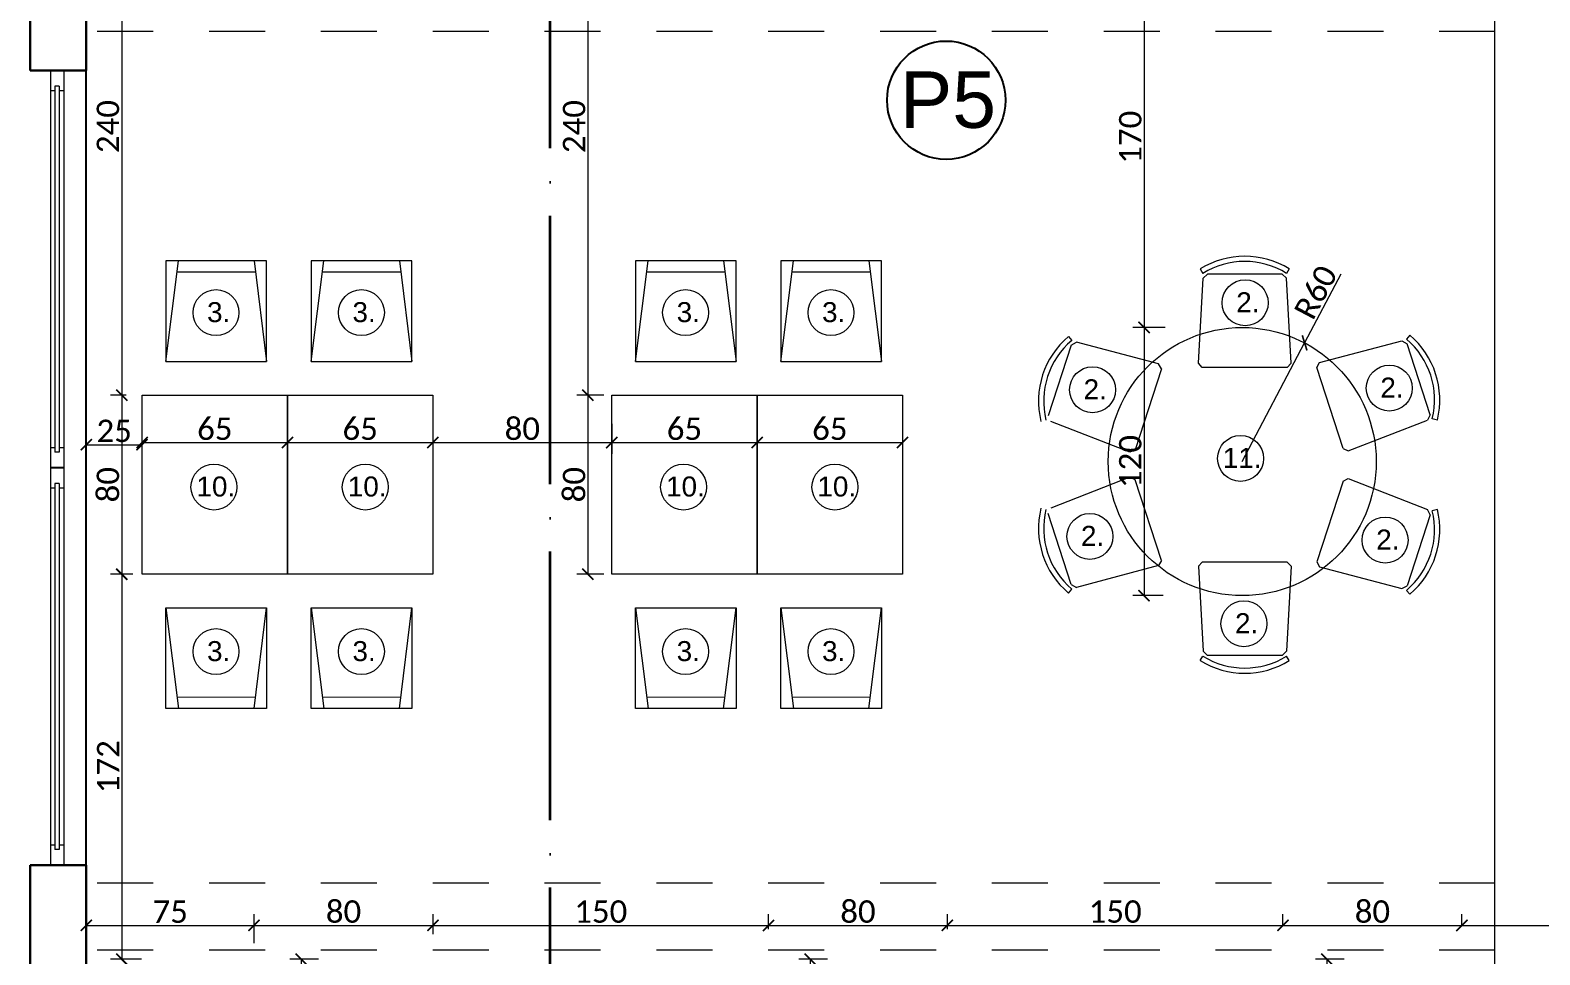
# Model space of a CAD drawing. Header units: centimetres. Extents: x -26724 to 60145, y -23645 to 6771.
# Drawn here: x -20015 to -19340, y 999 to 1412 of the extents above; entities that cross this region are included whole.
import ezdxf

# ---------------------------------------------------------------- set-up
doc = ezdxf.new("R2010")
doc.units = ezdxf.units.CM
for name, pattern in [('ACAD_ISO04W100', [30, 24, -3, 0, -3]), ('AUSGEZOGEN', [0]), ('DALEKOVOD_VN', [5, 2.5, -2.5])]:
    doc.linetypes.add(name, pattern=pattern)
doc.layers.add('3.IZGLED 2', color=7, linetype='Continuous', lineweight=9, true_color=0x4a4a4a)
doc.layers.add('IZGLED 2', color=253, linetype='Continuous', lineweight=9, true_color=0x828282)
for name, color, linetype, lineweight in [('4.KOTE', 88, 'Continuous', 15), ('namestaj', 8, 'Continuous', 9), ('namjestaj', 150, 'Continuous', 5), ('prozori', 140, 'Continuous', 13), ('zid', 7, 'Continuous', 40)]:
    doc.layers.add(name, color=color, linetype=linetype, lineweight=lineweight)
doc.layers.add('pozicije', color=7, linetype='Continuous')
doc.styles.add('0.12', font='arial.ttf', dxfattribs={"height": 0.12})
doc.styles.add('0.15', font='arial.ttf', dxfattribs={"height": 0.15})
doc.styles.get("Standard").update_dxf_attribs({"font": 'calibri.ttf'})
doc.dimstyles.new('ja 1 50', dxfattribs={"dimtxt": 10, "dimasz": 5, "dimexe": 5, "dimexo": 5, "dimgap": 1, "dimtad": 1, "dimdec": 0, "dimtxsty": 'Standard', "dimblk": 'ARCHTICK', "dimcen": 2.5, "dimclrd": 256, "dimclrt": 7, "dimadec": 0, "dimazin": 0, "dimtfac": 1, "dimtdec": 0, "dimtix": 1, "dimtmove": 1, "dimatfit": 3, "dimldrblk": 'ARCHTICK', "dimfxl": 10, "dimfxlon": 1, "dimlwd": 0, "dimlwe": 9, "dimarcsym": 0})

# ---------------------------------------------------------------- blocks, each defined once
blk = doc.blocks.new('hzzzzzzz')
at = {"layer": 'namjestaj', "transparency": 33554687}
for p, q in [((620.48, 1677.08, 13.5), (626.13, 1722.08, 13.5)), ((620.5, 1722.08, 13.5), (620.48, 1677.08, 13.5)), ((665.5, 1722.06, 13.5), (620.5, 1722.08, 13.5)), ((620.5, 1722.08, 13.5), (620.5, 1722.08, 13.5)), ((659.88, 1722.06, 13.5), (665.48, 1677.06, 13.5)), ((665.48, 1677.06, 13.5), (665.5, 1722.06, 13.5)), ((660.5, 1717.06, 13.5), (625.5, 1717.08, 13.5)), ((620.48, 1677.08, 13.5), (665.48, 1677.06, 13.5)), ((609.86, 1582.06, 13.5), (609.86, 1662.06, 13.5)), ((609.86, 1662.06, 13.5), (674.86, 1662.06, 13.5)), ((674.86, 1662.06, 13.5), (674.86, 1582.06, 13.5)), ((674.86, 1582.06, 13.5), (609.86, 1582.06, 13.5)), ((609.86, 1582.06, 13.5), (609.86, 1582.06, 13.5)), ((620.48, 1567.04, 13.5), (665.48, 1567.06, 13.5)), ((620.48, 1567.04, 13.5), (626.13, 1522.04, 13.5)), ((620.5, 1522.04, 13.5), (620.48, 1567.04, 13.5)), ((659.88, 1522.06, 13.5), (665.48, 1567.06, 13.5)), ((665.48, 1567.06, 13.5), (665.5, 1522.06, 13.5)), ((660.5, 1527.06, 13.5), (625.5, 1527.04, 13.5)), ((665.5, 1522.06, 13.5), (620.5, 1522.04, 13.5)), ((620.5, 1522.04, 13.5), (620.5, 1522.04, 13.5))]:
    blk.add_line(p, q, dxfattribs=at)
blk = doc.blocks.new('tttt')
at = {"layer": 'namjestaj', "linetype": 'AUSGEZOGEN', "transparency": 33554687}
for p, q in [((983.55, 1394.01, 13.5), (984.77, 1392.04, 13.5)), ((984.85, 1389.85, 13.5), (986.81, 1391.7, 13.5)), ((1020.14, 1391.7, 13.5), (986.81, 1391.7, 13.5)), ((1020.14, 1391.7, 13.5), (1022.09, 1389.85, 13.5)), ((1023.41, 1394.01, 13.5), (1022.19, 1392.04, 13.5)), ((982.74, 1351.88, 13.5), (984.85, 1389.85, 13.5)), ((1024.2, 1351.88, 13.5), (1022.09, 1389.85, 13.5)), ((924.68, 1363.84, 13.5), (926.17, 1362.07, 13.5)), ((1077.28, 1364.41, 13.5), (1075.79, 1362.64, 13.5)), ((925.86, 1360.02, 13.5), (915.56, 1328.32, 13.5)), ((925.86, 1360.02, 13.5), (928.23, 1361.31, 13.5)), ((964.99, 1351.58, 13.5), (928.23, 1361.31, 13.5)), ((1036.97, 1352.16, 13.5), (1073.73, 1361.88, 13.5)), ((1073.73, 1361.88, 13.5), (1076.09, 1360.6, 13.5)), ((1086.39, 1328.89, 13.5), (1076.09, 1360.6, 13.5)), ((966.21, 1349.34, 13.5), (964.99, 1351.58, 13.5)), ((984.49, 1350.03, 13.5), (982.74, 1351.88, 13.5)), ((1022.45, 1350.03, 13.5), (984.49, 1350.03, 13.5)), ((1022.45, 1350.03, 13.5), (1024.2, 1351.88, 13.5)), ((1035.75, 1349.92, 13.5), (1036.97, 1352.16, 13.5)), ((1047.48, 1313.82, 13.5), (1035.75, 1349.92, 13.5)), ((966.21, 1349.34, 13.5), (954.47, 1313.24, 13.5)), ((952.18, 1312.15, 13.5), (916.72, 1325.89, 13.5)), ((1049.78, 1312.73, 13.5), (1085.24, 1326.46, 13.5)), ((1086.39, 1328.89, 13.5), (1085.24, 1326.46, 13.5)), ((1089.6, 1326.5, 13.5), (1087.35, 1327.05, 13.5)), ((954.47, 1313.24, 13.5), (952.18, 1312.15, 13.5)), ((1047.48, 1313.82, 13.5), (1049.78, 1312.73, 13.5)), ((952.18, 1300.92, 13.5), (916.72, 1287.18, 13.5)), ((954.47, 1299.83, 13.5), (952.18, 1300.92, 13.5)), ((966.21, 1263.72, 13.5), (954.47, 1299.83, 13.5)), ((1047.48, 1299.25, 13.5), (1035.75, 1263.14, 13.5)), ((1047.48, 1299.25, 13.5), (1049.78, 1300.34, 13.5)), ((1049.78, 1300.34, 13.5), (1085.24, 1286.6, 13.5)), ((925.86, 1253.05, 13.5), (915.56, 1284.75, 13.5)), ((1086.39, 1284.17, 13.5), (1076.09, 1252.47, 13.5)), ((1086.39, 1284.17, 13.5), (1085.24, 1286.6, 13.5)), ((1089.6, 1286.56, 13.5), (1087.35, 1286.01, 13.5)), ((966.21, 1263.72, 13.5), (964.99, 1261.49, 13.5)), ((984.49, 1263.04, 13.5), (982.74, 1261.19, 13.5)), ((1022.45, 1263.04, 13.5), (984.49, 1263.04, 13.5)), ((1022.45, 1263.04, 13.5), (1024.2, 1261.19, 13.5)), ((1035.75, 1263.14, 13.5), (1036.97, 1260.91, 13.5)), ((964.99, 1261.49, 13.5), (928.23, 1251.76, 13.5)), ((982.74, 1261.19, 13.5), (984.85, 1223.22, 13.5)), ((1024.2, 1261.19, 13.5), (1022.09, 1223.22, 13.5)), ((1036.97, 1260.91, 13.5), (1073.73, 1251.18, 13.5)), ((924.68, 1249.23, 13.5), (926.17, 1250.99, 13.5)), ((925.86, 1253.05, 13.5), (928.23, 1251.76, 13.5)), ((1073.73, 1251.18, 13.5), (1076.09, 1252.47, 13.5)), ((1077.28, 1248.66, 13.5), (1075.79, 1250.42, 13.5)), ((984.85, 1223.22, 13.5), (986.81, 1221.37, 13.5)), ((1020.14, 1221.37, 13.5), (1022.09, 1223.22, 13.5)), ((983.55, 1219.06, 13.5), (984.77, 1221.03, 13.5)), ((1020.14, 1221.37, 13.5), (986.81, 1221.37, 13.5)), ((1023.41, 1219.06, 13.5), (1022.19, 1221.03, 13.5))]:
    blk.add_line(p, q, dxfattribs=at)
blk.add_circle((1002.36, 1307.97, 13.5), 59.9, dxfattribs=at)
for centre, radius, start, end in [((1003.48, 1361.87, 13.5), 37.82, 58.19737, 121.80263), ((1003.48, 1361.87, 13.5), 35.5, 58.19737, 121.80263), ((949.08, 1334.95, 13.5), 37.82, 130.19737, 193.80263), ((1052.87, 1335.52, 13.5), 37.82, 346.19737, 49.80263), ((949.08, 1334.95, 13.5), 35.5, 130.19737, 193.80263), ((1052.87, 1335.52, 13.5), 35.5, 346.19737, 49.80263), ((949.08, 1278.11, 13.5), 37.82, 166.19737, 229.80263), ((949.08, 1278.11, 13.5), 35.5, 166.19737, 229.80263), ((1052.87, 1277.54, 13.5), 35.5, 310.19737, 13.80263), ((1052.87, 1277.54, 13.5), 37.82, 310.19737, 13.80263), ((1003.48, 1251.2, 13.5), 37.82, 238.19737, 301.80263), ((1003.48, 1251.2, 13.5), 35.5, 238.19737, 301.80263)]:
    blk.add_arc(centre, radius, start, end, dxfattribs=at)
blk = doc.blocks.new('_ArchTick')
at = {"color": 0, "linetype": 'ByBlock', "const_width": 0.15}
blk.add_lwpolyline([(-0.5, -0.5), (0.5, 0.5)], dxfattribs=at)
blk = doc.blocks.new('*D1689')
at = {"layer": '4.KOTE', "color": 0, "lineweight": 9, "transparency": 16777216}
for p, q in [((-19972.2, 1488.89), (-19979.15, 1488.89)), ((-19972.2, 1248.89), (-19979.15, 1248.89))]:
    blk.add_line(p, q, dxfattribs=at)
at = {"layer": '4.KOTE', "lineweight": 0, "transparency": 16777216}
blk.add_line((-19974.15, 1488.89), (-19974.15, 1248.89), dxfattribs=at)
at = {"layer": 'Defpoints', "color": 0, "transparency": 16777216}
for p in [(-19965.03, 1488.89, 27), (-19974.15, 1248.89), (-19965.03, 1248.89, 27)]:
    blk.add_point(p, dxfattribs=at)
at = {"layer": '4.KOTE', "lineweight": 0, "transparency": 16777216, "xscale": 5, "yscale": 5, "zscale": 5}
for p, rotation in [((-19974.15, 1488.89), 90), ((-19974.15, 1248.89), 270)]:
    blk.add_blockref('_ArchTick', p, dxfattribs=dict(at, rotation=rotation))
at = {"layer": '4.KOTE', "color": 7, "transparency": 16777216, "insert": (-19980.28, 1368.89), "char_height": 10, "attachment_point": 5, "rotation": 90}
blk.add_mtext('240', dxfattribs=at)
blk = doc.blocks.new('*D1690')
at = {"layer": '4.KOTE', "color": 0, "lineweight": 9, "transparency": 16777216}
for p, q in [((-19972.2, 1248.89), (-19979.15, 1248.89)), ((-19969.25, 1168.89), (-19979.15, 1168.89))]:
    blk.add_line(p, q, dxfattribs=at)
at = {"layer": '4.KOTE', "lineweight": 0, "transparency": 16777216}
blk.add_line((-19974.15, 1248.89), (-19974.15, 1168.89), dxfattribs=at)
at = {"layer": 'Defpoints', "color": 0, "transparency": 16777216}
for p in [(-19965.03, 1248.89, 27), (-19974.15, 1168.89), (-19955.42, 1168.89, 27)]:
    blk.add_point(p, dxfattribs=at)
at = {"layer": '4.KOTE', "lineweight": 0, "transparency": 16777216, "xscale": 5, "yscale": 5, "zscale": 5}
for p, rotation in [((-19974.15, 1248.89), 90), ((-19974.15, 1168.89), 270)]:
    blk.add_blockref('_ArchTick', p, dxfattribs=dict(at, rotation=rotation))
at = {"layer": '4.KOTE', "color": 7, "transparency": 16777216, "insert": (-19980.28, 1208.89), "char_height": 10, "attachment_point": 5, "rotation": 90}
blk.add_mtext('80', dxfattribs=at)
blk = doc.blocks.new('*D1691')
at = {"layer": '4.KOTE', "color": 0, "lineweight": 9, "transparency": 16777216}
for p, q in [((-19969.25, 1168.89), (-19979.15, 1168.89)), ((-19965.33, 996.89), (-19979.15, 996.89))]:
    blk.add_line(p, q, dxfattribs=at)
at = {"layer": '4.KOTE', "lineweight": 0, "transparency": 16777216}
blk.add_line((-19974.15, 1168.89), (-19974.15, 996.89), dxfattribs=at)
at = {"layer": 'Defpoints', "color": 0, "transparency": 16777216}
for p in [(-19955.42, 1168.89, 27), (-19974.15, 996.89), (-19914.98, 996.89, 27)]:
    blk.add_point(p, dxfattribs=at)
at = {"layer": '4.KOTE', "lineweight": 0, "transparency": 16777216, "xscale": 5, "yscale": 5, "zscale": 5}
for p, rotation in [((-19974.15, 1168.89), 90), ((-19974.15, 996.89), 270)]:
    blk.add_blockref('_ArchTick', p, dxfattribs=dict(at, rotation=rotation))
at = {"layer": '4.KOTE', "color": 7, "transparency": 16777216, "insert": (-19980.23, 1082.89), "char_height": 10, "attachment_point": 5, "rotation": 90}
blk.add_mtext('172', dxfattribs=at)
blk = doc.blocks.new('*D1701')
at = {"layer": '4.KOTE', "color": 0, "lineweight": 9, "transparency": 16777216}
for p, q in [((-19758.61, 1248.89), (-19770.74, 1248.89)), ((-19758.61, 1168.89), (-19770.74, 1168.89))]:
    blk.add_line(p, q, dxfattribs=at)
at = {"layer": '4.KOTE', "lineweight": 0, "transparency": 16777216}
blk.add_line((-19765.74, 1248.89), (-19765.74, 1168.89), dxfattribs=at)
at = {"layer": 'Defpoints', "color": 0, "transparency": 16777216}
for p in [(-19752.17, 1248.89, 13.5), (-19765.74, 1168.89), (-19752.17, 1168.89, 13.5)]:
    blk.add_point(p, dxfattribs=at)
at = {"layer": '4.KOTE', "lineweight": 0, "transparency": 16777216, "xscale": 5, "yscale": 5, "zscale": 5}
for p, rotation in [((-19765.74, 1248.89), 90), ((-19765.74, 1168.89), 270)]:
    blk.add_blockref('_ArchTick', p, dxfattribs=dict(at, rotation=rotation))
at = {"layer": '4.KOTE', "color": 7, "transparency": 16777216, "insert": (-19771.87, 1208.89), "char_height": 10, "attachment_point": 5, "rotation": 90}
blk.add_mtext('80', dxfattribs=at)
blk = doc.blocks.new('*D1702')
at = {"layer": '4.KOTE', "color": 0, "lineweight": 9, "transparency": 16777216}
for p, q in [((-19508.58, 1279.14), (-19522.08, 1279.14)), ((-19508.47, 1159.35), (-19522.08, 1159.35))]:
    blk.add_line(p, q, dxfattribs=at)
at = {"layer": '4.KOTE', "lineweight": 0, "transparency": 16777216}
blk.add_line((-19517.08, 1279.14), (-19517.08, 1159.35), dxfattribs=at)
at = {"layer": 'Defpoints', "color": 0, "transparency": 16777216}
for p in [(-19494.2, 1279.14, 13.5), (-19517.08, 1159.35), (-19492.98, 1159.35, 13.5)]:
    blk.add_point(p, dxfattribs=at)
at = {"layer": '4.KOTE', "lineweight": 0, "transparency": 16777216, "xscale": 5, "yscale": 5, "zscale": 5}
for p, rotation in [((-19517.08, 1279.14), 90), ((-19517.08, 1159.35), 270)]:
    blk.add_blockref('_ArchTick', p, dxfattribs=dict(at, rotation=rotation))
at = {"layer": '4.KOTE', "color": 7, "transparency": 16777216, "insert": (-19523.2, 1219.24), "char_height": 10, "attachment_point": 5, "rotation": 90}
blk.add_mtext('120', dxfattribs=at)
blk = doc.blocks.new('*D1703')
at = {"layer": '4.KOTE', "lineweight": 0, "transparency": 16777216}
for p in [(-19429.15, 1302.91), (-19473.18, 1219.24)]:
    blk.add_line(p, (-19445.29, 1272.25), dxfattribs=at)
at = {"layer": 'Defpoints', "color": 0, "transparency": 16777216}
for p in [(-19445.29, 1272.25, 13.5), (-19473.18, 1219.24, 13.5)]:
    blk.add_point(p, dxfattribs=at)
at = {"layer": '4.KOTE', "lineweight": 0, "transparency": 16777216, "xscale": 5, "yscale": 5, "zscale": 5, "rotation": 242.2466490456003}
blk.add_blockref('_ArchTick', (-19445.29, 1272.25), dxfattribs=at)
at = {"layer": '4.KOTE', "color": 7, "transparency": 16777216, "insert": (-19440.31, 1294.86), "char_height": 10, "attachment_point": 5, "rotation": 62.24665}
blk.add_mtext('R60', dxfattribs=at)
blk = doc.blocks.new('*D1710')
at = {"layer": '4.KOTE', "color": 0, "lineweight": 9, "transparency": 16777216}
for p, q in [((-19507.63, 1449.1), (-19522.08, 1449.1)), ((-19507.62, 1279.14), (-19522.08, 1279.14))]:
    blk.add_line(p, q, dxfattribs=at)
at = {"layer": '4.KOTE', "lineweight": 0, "transparency": 16777216}
blk.add_line((-19517.08, 1449.1), (-19517.08, 1279.14), dxfattribs=at)
at = {"layer": 'Defpoints', "color": 0, "transparency": 16777216}
for p in [(-19473.44, 1449.1, 13.5), (-19517.08, 1279.14), (-19473.25, 1279.14, 13.5)]:
    blk.add_point(p, dxfattribs=at)
at = {"layer": '4.KOTE', "lineweight": 0, "transparency": 16777216, "xscale": 5, "yscale": 5, "zscale": 5}
for p, rotation in [((-19517.08, 1449.1), 90), ((-19517.08, 1279.14), 270)]:
    blk.add_blockref('_ArchTick', p, dxfattribs=dict(at, rotation=rotation))
at = {"layer": '4.KOTE', "color": 7, "transparency": 16777216, "insert": (-19523.2, 1364.12), "char_height": 10, "attachment_point": 5, "rotation": 90}
blk.add_mtext('170', dxfattribs=at)
blk = doc.blocks.new('*D1712')
at = {"layer": '4.KOTE', "color": 0, "lineweight": 9, "transparency": 16777216}
for p, q in [((-19757.17, 1488.89), (-19770.74, 1488.89)), ((-19758.61, 1248.89), (-19770.74, 1248.89))]:
    blk.add_line(p, q, dxfattribs=at)
at = {"layer": '4.KOTE', "lineweight": 0, "transparency": 16777216}
blk.add_line((-19765.74, 1488.89), (-19765.74, 1248.89), dxfattribs=at)
at = {"layer": 'Defpoints', "color": 0, "transparency": 16777216}
for p in [(-19752.17, 1488.89), (-19765.74, 1248.89), (-19752.17, 1248.89, 13.5)]:
    blk.add_point(p, dxfattribs=at)
at = {"layer": '4.KOTE', "lineweight": 0, "transparency": 16777216, "xscale": 5, "yscale": 5, "zscale": 5}
for p, rotation in [((-19765.74, 1488.89), 90), ((-19765.74, 1248.89), 270)]:
    blk.add_blockref('_ArchTick', p, dxfattribs=dict(at, rotation=rotation))
at = {"layer": '4.KOTE', "color": 7, "transparency": 16777216, "insert": (-19771.87, 1368.89), "char_height": 10, "attachment_point": 5, "rotation": 90}
blk.add_mtext('240', dxfattribs=at)
blk = doc.blocks.new('*D1713')
at = {"layer": '4.KOTE', "color": 0, "lineweight": 9, "transparency": 16777216}
for p, q in [((-19990.01, 1217.09), (-19990.01, 1231.77)), ((-19965.03, 1217.98), (-19965.03, 1231.77))]:
    blk.add_line(p, q, dxfattribs=at)
at = {"layer": '4.KOTE', "lineweight": 0, "transparency": 16777216}
blk.add_line((-19990.01, 1226.77), (-19965.03, 1226.77), dxfattribs=at)
at = {"layer": 'Defpoints', "color": 0, "transparency": 16777216}
for p in [(-19965.03, 1226.77), (-19990.01, 1167.93, 13.5), (-19965.03, 1168.89, 27)]:
    blk.add_point(p, dxfattribs=at)
at = {"layer": '4.KOTE', "lineweight": 0, "transparency": 16777216, "xscale": 5, "yscale": 5, "zscale": 5, "rotation": 180}
blk.add_blockref('_ArchTick', (-19990.01, 1226.77), dxfattribs=at)
at = {"layer": '4.KOTE', "lineweight": 0, "transparency": 16777216, "xscale": 5, "yscale": 5, "zscale": 5}
blk.add_blockref('_ArchTick', (-19965.03, 1226.77), dxfattribs=at)
at = {"layer": '4.KOTE', "color": 7, "transparency": 16777216, "insert": (-19977.52, 1232.89), "char_height": 10, "attachment_point": 5}
blk.add_mtext('25', dxfattribs=at)
blk = doc.blocks.new('*D1714')
at = {"layer": '4.KOTE', "color": 0, "lineweight": 9, "transparency": 16777216}
for p, q in [((-19965.03, 1218.91), (-19965.03, 1232.72)), ((-19900.03, 1233.16), (-19900.03, 1222.72))]:
    blk.add_line(p, q, dxfattribs=at)
at = {"layer": '4.KOTE', "lineweight": 0, "transparency": 16777216}
blk.add_line((-19965.03, 1227.72), (-19900.03, 1227.72), dxfattribs=at)
at = {"layer": 'Defpoints', "color": 0, "transparency": 16777216}
for p in [(-19900.03, 1248.89, 27), (-19900.03, 1227.72), (-19965.03, 1168.89, 27)]:
    blk.add_point(p, dxfattribs=at)
at = {"layer": '4.KOTE', "lineweight": 0, "transparency": 16777216, "xscale": 5, "yscale": 5, "zscale": 5, "rotation": 180}
blk.add_blockref('_ArchTick', (-19965.03, 1227.72), dxfattribs=at)
at = {"layer": '4.KOTE', "lineweight": 0, "transparency": 16777216, "xscale": 5, "yscale": 5, "zscale": 5}
blk.add_blockref('_ArchTick', (-19900.03, 1227.72), dxfattribs=at)
at = {"layer": '4.KOTE', "color": 7, "transparency": 16777216, "insert": (-19932.53, 1233.84), "char_height": 10, "attachment_point": 5}
blk.add_mtext('65', dxfattribs=at)
blk = doc.blocks.new('*D1715')
at = {"layer": '4.KOTE', "color": 0, "lineweight": 9, "transparency": 16777216}
for p, q in [((-19900.03, 1233.16), (-19900.03, 1222.72)), ((-19835.03, 1233.16), (-19835.03, 1222.72))]:
    blk.add_line(p, q, dxfattribs=at)
at = {"layer": '4.KOTE', "lineweight": 0, "transparency": 16777216}
blk.add_line((-19900.03, 1227.72), (-19835.03, 1227.72), dxfattribs=at)
at = {"layer": 'Defpoints', "color": 0, "transparency": 16777216}
for p in [(-19900.03, 1248.89, 27), (-19835.03, 1248.89, 27), (-19835.03, 1227.72)]:
    blk.add_point(p, dxfattribs=at)
at = {"layer": '4.KOTE', "lineweight": 0, "transparency": 16777216, "xscale": 5, "yscale": 5, "zscale": 5, "rotation": 180}
blk.add_blockref('_ArchTick', (-19900.03, 1227.72), dxfattribs=at)
at = {"layer": '4.KOTE', "lineweight": 0, "transparency": 16777216, "xscale": 5, "yscale": 5, "zscale": 5}
blk.add_blockref('_ArchTick', (-19835.03, 1227.72), dxfattribs=at)
at = {"layer": '4.KOTE', "color": 7, "transparency": 16777216, "insert": (-19867.53, 1233.84), "char_height": 10, "attachment_point": 5}
blk.add_mtext('65', dxfattribs=at)
blk = doc.blocks.new('*D1716')
at = {"layer": '4.KOTE', "color": 0, "lineweight": 9, "transparency": 16777216}
for p, q in [((-19755.07, 1236.05), (-19755.07, 1222.72)), ((-19835.03, 1233.16), (-19835.03, 1222.72))]:
    blk.add_line(p, q, dxfattribs=at)
at = {"layer": '4.KOTE', "lineweight": 0, "transparency": 16777216}
blk.add_line((-19835.03, 1227.72), (-19755.07, 1227.72), dxfattribs=at)
at = {"layer": 'Defpoints', "color": 0, "transparency": 16777216}
for p in [(-19835.03, 1248.89, 27), (-19755.07, 1248.89, 13.5), (-19755.07, 1227.72)]:
    blk.add_point(p, dxfattribs=at)
at = {"layer": '4.KOTE', "lineweight": 0, "transparency": 16777216, "xscale": 5, "yscale": 5, "zscale": 5, "rotation": 180}
blk.add_blockref('_ArchTick', (-19835.03, 1227.72), dxfattribs=at)
at = {"layer": '4.KOTE', "lineweight": 0, "transparency": 16777216, "xscale": 5, "yscale": 5, "zscale": 5}
blk.add_blockref('_ArchTick', (-19755.07, 1227.72), dxfattribs=at)
at = {"layer": '4.KOTE', "color": 7, "transparency": 16777216, "insert": (-19795.05, 1233.84), "char_height": 10, "attachment_point": 5}
blk.add_mtext('80', dxfattribs=at)
blk = doc.blocks.new('*D1717')
at = {"layer": '4.KOTE', "color": 0, "lineweight": 9, "transparency": 16777216}
for p, q in [((-19755.07, 1236.05), (-19755.07, 1222.72)), ((-19690.07, 1236.05), (-19690.07, 1222.72))]:
    blk.add_line(p, q, dxfattribs=at)
at = {"layer": '4.KOTE', "lineweight": 0, "transparency": 16777216}
blk.add_line((-19755.07, 1227.72), (-19690.07, 1227.72), dxfattribs=at)
at = {"layer": 'Defpoints', "color": 0, "transparency": 16777216}
for p in [(-19755.07, 1248.89, 13.5), (-19690.07, 1248.89, 13.5), (-19690.07, 1227.72)]:
    blk.add_point(p, dxfattribs=at)
at = {"layer": '4.KOTE', "lineweight": 0, "transparency": 16777216, "xscale": 5, "yscale": 5, "zscale": 5, "rotation": 180}
blk.add_blockref('_ArchTick', (-19755.07, 1227.72), dxfattribs=at)
at = {"layer": '4.KOTE', "lineweight": 0, "transparency": 16777216, "xscale": 5, "yscale": 5, "zscale": 5}
blk.add_blockref('_ArchTick', (-19690.07, 1227.72), dxfattribs=at)
at = {"layer": '4.KOTE', "color": 7, "transparency": 16777216, "insert": (-19722.57, 1233.84), "char_height": 10, "attachment_point": 5}
blk.add_mtext('65', dxfattribs=at)
blk = doc.blocks.new('*D1718')
at = {"layer": '4.KOTE', "color": 0, "lineweight": 9, "transparency": 16777216}
for p, q in [((-19690.07, 1236.05), (-19690.07, 1222.72)), ((-19625.07, 1236.05), (-19625.07, 1222.72))]:
    blk.add_line(p, q, dxfattribs=at)
at = {"layer": '4.KOTE', "lineweight": 0, "transparency": 16777216}
blk.add_line((-19690.07, 1227.72), (-19625.07, 1227.72), dxfattribs=at)
at = {"layer": 'Defpoints', "color": 0, "transparency": 16777216}
for p in [(-19690.07, 1248.89, 13.5), (-19625.07, 1248.89, 13.5), (-19625.07, 1227.72)]:
    blk.add_point(p, dxfattribs=at)
at = {"layer": '4.KOTE', "lineweight": 0, "transparency": 16777216, "xscale": 5, "yscale": 5, "zscale": 5, "rotation": 180}
blk.add_blockref('_ArchTick', (-19690.07, 1227.72), dxfattribs=at)
at = {"layer": '4.KOTE', "lineweight": 0, "transparency": 16777216, "xscale": 5, "yscale": 5, "zscale": 5}
blk.add_blockref('_ArchTick', (-19625.07, 1227.72), dxfattribs=at)
at = {"layer": '4.KOTE', "color": 7, "transparency": 16777216, "insert": (-19657.57, 1233.84), "char_height": 10, "attachment_point": 5}
blk.add_mtext('65', dxfattribs=at)
blk = doc.blocks.new('*D1719')
at = {"layer": '4.KOTE', "color": 0, "lineweight": 9, "transparency": 16777216}
for p, q in [((-19989.98, 1002.61), (-19989.98, 1017.01)), ((-19914.98, 1004.06), (-19914.98, 1017.01))]:
    blk.add_line(p, q, dxfattribs=at)
at = {"layer": '4.KOTE', "lineweight": 0, "transparency": 16777216}
blk.add_line((-19989.98, 1012.01), (-19914.98, 1012.01), dxfattribs=at)
at = {"layer": 'Defpoints', "color": 0, "transparency": 16777216}
for p in [(-19914.98, 1012.01), (-19989.98, 970.8, 13.5), (-19914.98, 970.8, 27)]:
    blk.add_point(p, dxfattribs=at)
at = {"layer": '4.KOTE', "lineweight": 0, "transparency": 16777216, "xscale": 5, "yscale": 5, "zscale": 5, "rotation": 180}
blk.add_blockref('_ArchTick', (-19989.98, 1012.01), dxfattribs=at)
at = {"layer": '4.KOTE', "lineweight": 0, "transparency": 16777216, "xscale": 5, "yscale": 5, "zscale": 5}
blk.add_blockref('_ArchTick', (-19914.98, 1012.01), dxfattribs=at)
at = {"layer": '4.KOTE', "color": 7, "transparency": 16777216, "insert": (-19952.48, 1018.08), "char_height": 10, "attachment_point": 5}
blk.add_mtext('75', dxfattribs=at)
blk = doc.blocks.new('*D1720')
at = {"layer": '4.KOTE', "color": 0, "lineweight": 9, "transparency": 16777216}
for p, q in [((-19914.98, 1004.06), (-19914.98, 1017.01)), ((-19834.98, 1008.04), (-19834.98, 1017.01))]:
    blk.add_line(p, q, dxfattribs=at)
at = {"layer": '4.KOTE', "lineweight": 0, "transparency": 16777216}
blk.add_line((-19914.98, 1012.01), (-19834.98, 1012.01), dxfattribs=at)
at = {"layer": 'Defpoints', "color": 0, "transparency": 16777216}
for p in [(-19834.98, 1012.01), (-19834.98, 996.89, 27), (-19914.98, 970.8, 27)]:
    blk.add_point(p, dxfattribs=at)
at = {"layer": '4.KOTE', "lineweight": 0, "transparency": 16777216, "xscale": 5, "yscale": 5, "zscale": 5, "rotation": 180}
blk.add_blockref('_ArchTick', (-19914.98, 1012.01), dxfattribs=at)
at = {"layer": '4.KOTE', "lineweight": 0, "transparency": 16777216, "xscale": 5, "yscale": 5, "zscale": 5}
blk.add_blockref('_ArchTick', (-19834.98, 1012.01), dxfattribs=at)
at = {"layer": '4.KOTE', "color": 7, "transparency": 16777216, "insert": (-19874.98, 1018.13), "char_height": 10, "attachment_point": 5}
blk.add_mtext('80', dxfattribs=at)
blk = doc.blocks.new('*D1721')
at = {"layer": '4.KOTE', "color": 0, "lineweight": 9, "transparency": 16777216}
for p, q in [((-19834.98, 1008.04), (-19834.98, 1017.01)), ((-19684.98, 1010.33), (-19684.98, 1017.01))]:
    blk.add_line(p, q, dxfattribs=at)
at = {"layer": '4.KOTE', "lineweight": 0, "transparency": 16777216}
blk.add_line((-19834.98, 1012.01), (-19684.98, 1012.01), dxfattribs=at)
at = {"layer": 'Defpoints', "color": 0, "transparency": 16777216}
for p in [(-19684.98, 1012.01), (-19834.98, 996.89, 27), (-19684.98, 996.89, 40.5)]:
    blk.add_point(p, dxfattribs=at)
at = {"layer": '4.KOTE', "lineweight": 0, "transparency": 16777216, "xscale": 5, "yscale": 5, "zscale": 5, "rotation": 180}
blk.add_blockref('_ArchTick', (-19834.98, 1012.01), dxfattribs=at)
at = {"layer": '4.KOTE', "lineweight": 0, "transparency": 16777216, "xscale": 5, "yscale": 5, "zscale": 5}
blk.add_blockref('_ArchTick', (-19684.98, 1012.01), dxfattribs=at)
at = {"layer": '4.KOTE', "color": 7, "transparency": 16777216, "insert": (-19759.98, 1018.13), "char_height": 10, "attachment_point": 5}
blk.add_mtext('150', dxfattribs=at)
blk = doc.blocks.new('*D1722')
at = {"layer": '4.KOTE', "color": 0, "lineweight": 9, "transparency": 16777216}
for p, q in [((-19684.98, 1010.33), (-19684.98, 1017.01)), ((-19604.98, 1010.33), (-19604.98, 1017.01))]:
    blk.add_line(p, q, dxfattribs=at)
at = {"layer": '4.KOTE', "lineweight": 0, "transparency": 16777216}
blk.add_line((-19684.98, 1012.01), (-19604.98, 1012.01), dxfattribs=at)
at = {"layer": 'Defpoints', "color": 0, "transparency": 16777216}
for p in [(-19604.98, 1012.01), (-19684.98, 996.89, 40.5), (-19604.98, 996.89, 40.5)]:
    blk.add_point(p, dxfattribs=at)
at = {"layer": '4.KOTE', "lineweight": 0, "transparency": 16777216, "xscale": 5, "yscale": 5, "zscale": 5, "rotation": 180}
blk.add_blockref('_ArchTick', (-19684.98, 1012.01), dxfattribs=at)
at = {"layer": '4.KOTE', "lineweight": 0, "transparency": 16777216, "xscale": 5, "yscale": 5, "zscale": 5}
blk.add_blockref('_ArchTick', (-19604.98, 1012.01), dxfattribs=at)
at = {"layer": '4.KOTE', "color": 7, "transparency": 16777216, "insert": (-19644.98, 1018.13), "char_height": 10, "attachment_point": 5}
blk.add_mtext('80', dxfattribs=at)
blk = doc.blocks.new('*D1723')
at = {"layer": '4.KOTE', "color": 0, "lineweight": 9, "transparency": 16777216}
for p, q in [((-19604.98, 1010.33), (-19604.98, 1017.01)), ((-19454.98, 1011.77), (-19454.98, 1017.01))]:
    blk.add_line(p, q, dxfattribs=at)
at = {"layer": '4.KOTE', "lineweight": 0, "transparency": 16777216}
blk.add_line((-19604.98, 1012.01), (-19454.98, 1012.01), dxfattribs=at)
at = {"layer": 'Defpoints', "color": 0, "transparency": 16777216}
for p in [(-19454.98, 1012.01), (-19604.98, 996.89, 40.5), (-19454.98, 996.89, 54)]:
    blk.add_point(p, dxfattribs=at)
at = {"layer": '4.KOTE', "lineweight": 0, "transparency": 16777216, "xscale": 5, "yscale": 5, "zscale": 5, "rotation": 180}
blk.add_blockref('_ArchTick', (-19604.98, 1012.01), dxfattribs=at)
at = {"layer": '4.KOTE', "lineweight": 0, "transparency": 16777216, "xscale": 5, "yscale": 5, "zscale": 5}
blk.add_blockref('_ArchTick', (-19454.98, 1012.01), dxfattribs=at)
at = {"layer": '4.KOTE', "color": 7, "transparency": 16777216, "insert": (-19529.98, 1018.13), "char_height": 10, "attachment_point": 5}
blk.add_mtext('150', dxfattribs=at)
blk = doc.blocks.new('*D1724')
at = {"layer": '4.KOTE', "color": 0, "lineweight": 9, "transparency": 16777216}
for p, q in [((-19454.98, 1011.77), (-19454.98, 1017.01)), ((-19374.98, 1011.77), (-19374.98, 1017.01))]:
    blk.add_line(p, q, dxfattribs=at)
at = {"layer": '4.KOTE', "lineweight": 0, "transparency": 16777216}
blk.add_line((-19454.98, 1012.01), (-19374.98, 1012.01), dxfattribs=at)
at = {"layer": 'Defpoints', "color": 0, "transparency": 16777216}
for p in [(-19374.98, 1012.01), (-19454.98, 996.89, 54), (-19374.98, 996.89, 54)]:
    blk.add_point(p, dxfattribs=at)
at = {"layer": '4.KOTE', "lineweight": 0, "transparency": 16777216, "xscale": 5, "yscale": 5, "zscale": 5, "rotation": 180}
blk.add_blockref('_ArchTick', (-19454.98, 1012.01), dxfattribs=at)
at = {"layer": '4.KOTE', "lineweight": 0, "transparency": 16777216, "xscale": 5, "yscale": 5, "zscale": 5}
blk.add_blockref('_ArchTick', (-19374.98, 1012.01), dxfattribs=at)
at = {"layer": '4.KOTE', "color": 7, "transparency": 16777216, "insert": (-19414.98, 1018.13), "char_height": 10, "attachment_point": 5}
blk.add_mtext('80', dxfattribs=at)
blk = doc.blocks.new('*D1725')
at = {"layer": '4.KOTE', "color": 0, "lineweight": 9, "transparency": 16777216}
for p, q in [((-19374.98, 1011.77), (-19374.98, 1017.01)), ((-19215.07, 1002.24), (-19215.07, 1017.01))]:
    blk.add_line(p, q, dxfattribs=at)
at = {"layer": '4.KOTE', "lineweight": 0, "transparency": 16777216}
blk.add_line((-19374.98, 1012.01), (-19215.07, 1012.01), dxfattribs=at)
at = {"layer": 'Defpoints', "color": 0, "transparency": 16777216}
for p in [(-19215.07, 1012.01), (-19374.98, 996.89, 54), (-19215.07, 940.89, 13.5)]:
    blk.add_point(p, dxfattribs=at)
at = {"layer": '4.KOTE', "lineweight": 0, "transparency": 16777216, "xscale": 5, "yscale": 5, "zscale": 5, "rotation": 180}
blk.add_blockref('_ArchTick', (-19374.98, 1012.01), dxfattribs=at)
at = {"layer": '4.KOTE', "lineweight": 0, "transparency": 16777216, "xscale": 5, "yscale": 5, "zscale": 5}
blk.add_blockref('_ArchTick', (-19215.07, 1012.01), dxfattribs=at)
at = {"layer": '4.KOTE', "color": 7, "transparency": 16777216, "insert": (-19295.03, 1018.13), "char_height": 10, "attachment_point": 5}
blk.add_mtext('160', dxfattribs=at)
blk = doc.blocks.new('*D2098')
at = {"layer": '4.KOTE', "color": 0, "lineweight": 9, "transparency": 16777216}
for p, q in [((-19658.55, 996.89), (-19671.35, 996.89)), ((-19658.55, 931.89), (-19671.35, 931.89))]:
    blk.add_line(p, q, dxfattribs=at)
at = {"layer": '4.KOTE', "lineweight": 0, "transparency": 16777216}
blk.add_line((-19666.35, 996.89), (-19666.35, 931.89), dxfattribs=at)
at = {"layer": 'Defpoints', "color": 0, "transparency": 16777216}
for p in [(-19604.98, 996.89, 40.5), (-19666.35, 931.89), (-19604.98, 931.89, 40.5)]:
    blk.add_point(p, dxfattribs=at)
at = {"layer": '4.KOTE', "lineweight": 0, "transparency": 16777216, "xscale": 5, "yscale": 5, "zscale": 5}
for p, rotation in [((-19666.35, 996.89), 90), ((-19666.35, 931.89), 270)]:
    blk.add_blockref('_ArchTick', p, dxfattribs=dict(at, rotation=rotation))
at = {"layer": '4.KOTE', "color": 7, "transparency": 16777216, "insert": (-19672.47, 964.39), "char_height": 10, "attachment_point": 5, "rotation": 90}
blk.add_mtext('65', dxfattribs=at)
blk = doc.blocks.new('*D2100')
at = {"layer": '4.KOTE', "color": 0, "lineweight": 9, "transparency": 16777216}
for p, q in [((-19427.58, 996.89), (-19440.39, 996.89)), ((-19427.58, 931.89), (-19440.39, 931.89))]:
    blk.add_line(p, q, dxfattribs=at)
at = {"layer": '4.KOTE', "lineweight": 0, "transparency": 16777216}
blk.add_line((-19435.39, 996.89), (-19435.39, 931.89), dxfattribs=at)
at = {"layer": 'Defpoints', "color": 0, "transparency": 16777216}
for p in [(-19374.02, 996.89, 40.5), (-19435.39, 931.89), (-19374.02, 931.89, 40.5)]:
    blk.add_point(p, dxfattribs=at)
at = {"layer": '4.KOTE', "lineweight": 0, "transparency": 16777216, "xscale": 5, "yscale": 5, "zscale": 5}
for p, rotation in [((-19435.39, 996.89), 90), ((-19435.39, 931.89), 270)]:
    blk.add_blockref('_ArchTick', p, dxfattribs=dict(at, rotation=rotation))
at = {"layer": '4.KOTE', "color": 7, "transparency": 16777216, "insert": (-19441.51, 964.39), "char_height": 10, "attachment_point": 5, "rotation": 90}
blk.add_mtext('65', dxfattribs=at)
blk = doc.blocks.new('*D2102')
at = {"layer": '4.KOTE', "color": 0, "lineweight": 9, "transparency": 16777216}
for p, q in [((-19886.16, 996.89), (-19898.96, 996.89)), ((-19886.16, 931.89), (-19898.96, 931.89))]:
    blk.add_line(p, q, dxfattribs=at)
at = {"layer": '4.KOTE', "lineweight": 0, "transparency": 16777216}
blk.add_line((-19893.96, 996.89), (-19893.96, 931.89), dxfattribs=at)
at = {"layer": 'Defpoints', "color": 0, "transparency": 16777216}
for p in [(-19832.59, 996.89, 40.5), (-19893.96, 931.89), (-19832.59, 931.89, 40.5)]:
    blk.add_point(p, dxfattribs=at)
at = {"layer": '4.KOTE', "lineweight": 0, "transparency": 16777216, "xscale": 5, "yscale": 5, "zscale": 5}
for p, rotation in [((-19893.96, 996.89), 90), ((-19893.96, 931.89), 270)]:
    blk.add_blockref('_ArchTick', p, dxfattribs=dict(at, rotation=rotation))
at = {"layer": '4.KOTE', "color": 7, "transparency": 16777216, "insert": (-19900.08, 964.39), "char_height": 10, "attachment_point": 5, "rotation": 90}
blk.add_mtext('65', dxfattribs=at)

msp = doc.modelspace()

# ---------------------------------------------------------------- linework, layer by layer
at = {"color": 3}
msp.add_circle((-19605.52, 1380.67), 26.45, dxfattribs=at)
at = {"layer": '3.IZGLED 2', "color": 32, "linetype": 'DALEKOVOD_VN', "ltscale": 10, "true_color": 0xcd6928}
for p, q in [((-19310.07, 1411.39, 13.5), (-19990.03, 1411.39, 13.5)), ((-19310.07, 1030.89, 13.5), (-19990.01, 1030.89, 13.5)), ((-19310.07, 1000.89, 13.5), (-19990, 1000.89, 13.5))]:
    msp.add_line(p, q, dxfattribs=at)
at = {"layer": '3.IZGLED 2', "ltscale": 12, "elevation": 13.5}
msp.add_lwpolyline([(-18810.18, 858.89), (-18955.18, 858.89), (-18955.18, 713.89), (-19035.18, 713.89), (-19035.18, 573.89), (-19220.18, 573.89), (-19220.18, 713.89), (-19235.18, 713.89), (-19235.18, 606.49), (-19360.18, 606.48), (-19360.18, 1818.89), (-18810.18, 1818.89), (-18810.18, 858.89)], dxfattribs=at)
at = {"layer": 'IZGLED 2', "color": 32, "linetype": 'ACAD_ISO04W100', "lineweight": 35, "ltscale": 5}
msp.add_line((-19782.61, 458.59), (-19782.61, 2532.2), dxfattribs=at)
at = {"layer": 'IZGLED 2', "lineweight": 25, "ltscale": 12}
msp.add_line((-19990.01, 1038.89, 13.5), (-19990.01, 1393.89, 13.5), dxfattribs=at)
at = {"layer": 'namestaj'}
for centre in [(-19932, 1285.76, -27), (-19867, 1285.76, -27), (-19722.05, 1285.76, -40.5), (-19657.05, 1285.76, -40.5), (-19471.87, 1290.17), (-19407.43, 1252.05, 13.5), (-19540.11, 1251.29), (-19473.95, 1220.61), (-19932.91, 1207.85, -27), (-19865.25, 1207.85, -27), (-19722.95, 1207.85, -40.5), (-19655.29, 1207.85, -40.5), (-19541.28, 1185.79), (-19409.28, 1184.16), (-19472.41, 1146.79), (-19932, 1134.32, -27), (-19867, 1134.32, -27), (-19722.05, 1134.32, -40.5), (-19657.05, 1134.32, -40.5)]:
    msp.add_circle(centre, 10.27, dxfattribs=at)
at = {"layer": 'prozori'}
for p, q in [((-20006.05, 1393.89, 13.5), (-20006.05, 1038.89, 13.5)), ((-20000.05, 1393.89, 13.5), (-20000.05, 1038.89, 13.5)), ((-20004.05, 1384.89, 13.5), (-20006.05, 1384.89, 13.5)), ((-20004.05, 1386.89, 13.5), (-20004.05, 1223.39, 13.5)), ((-20002.05, 1386.89, 13.5), (-20004.05, 1386.89, 13.5)), ((-20002.05, 1386.89, 13.5), (-20002.05, 1223.39, 13.5)), ((-20000.05, 1384.89, 13.5), (-20002.05, 1384.89, 13.5)), ((-20004.05, 1225.39, 13.5), (-20006.05, 1225.39, 13.5)), ((-20002.05, 1223.39, 13.5), (-20004.05, 1223.39, 13.5)), ((-20000.05, 1225.39, 13.5), (-20002.05, 1225.39, 13.5)), ((-20004.05, 1209.39, 13.5), (-20004.05, 1045.89, 13.5)), ((-20002.05, 1209.39, 13.5), (-20004.05, 1209.39, 13.5)), ((-20002.05, 1209.39, 13.5), (-20002.05, 1045.89, 13.5)), ((-20004.05, 1207.39, 13.5), (-20006.05, 1207.39, 13.5)), ((-20000.05, 1207.39, 13.5), (-20002.05, 1207.39, 13.5)), ((-20004.05, 1047.89, 13.5), (-20006.05, 1047.89, 13.5)), ((-20000.05, 1047.89, 13.5), (-20002.05, 1047.89, 13.5)), ((-20002.05, 1045.89, 13.5), (-20004.05, 1045.89, 13.5))]:
    msp.add_line(p, q, dxfattribs=at)
at = {"layer": 'prozori', "lineweight": 25, "ltscale": 12}
msp.add_line((-20000.05, 1216.39, 13.5), (-20006.05, 1216.39, 13.5), dxfattribs=at)
at = {"layer": 'zid', "lineweight": 30}
for p, q in [((-20015.07, 1448.89, 13.5), (-20015.07, 1393.89, 13.5)), ((-19990.03, 1393.89, 13.5), (-19990.03, 1448.89, 13.5)), ((-20015.07, 1393.89, 13.5), (-19990.03, 1393.89, 13.5)), ((-20015.07, 1038.89, 13.5), (-20015.07, 983.89, 13.5)), ((-20015.07, 1038.89, 13.5), (-19990.01, 1038.89, 13.5)), ((-19990, 983.89, 13.5), (-19990.01, 1038.89, 13.5))]:
    msp.add_line(p, q, dxfattribs=at)

# ---------------------------------------------------------------- block references
for name, p in [('tttt', (-20475.54, -88.73)), ('hzzzzzzz', (-20574.89, -413.17, 13.5)), ('hzzzzzzz', (-20509.89, -413.17, 13.5)), ('hzzzzzzz', (-20364.93, -413.17)), ('hzzzzzzz', (-20299.93, -413.17))]:
    msp.add_blockref(name, p)

# ---------------------------------------------------------------- texts
at = {"layer": 'IZGLED 2', "color": 3, "style": '0.12'}
msp.add_text('P5', height=25.2, dxfattribs=at).set_placement((-19626.31, 1368.33, 13.5))
at = {"layer": 'pozicije', "style": '0.15'}
for s, p in [('3.', (-19936, 1281.53, -27)), ('3.', (-19871, 1281.53, -27)), ('3.', (-19726.04, 1281.53, -40.5)), ('3.', (-19661.04, 1281.53, -40.5)), ('2.', (-19475.86, 1285.94)), ('2.', (-19544.11, 1247.05)), ('2.', (-19411.42, 1247.81, 13.5)), ('11.', (-19481.91, 1216.38)), ('10.', (-19940.75, 1203.62, -27)), ('10.', (-19873.09, 1203.62, -27)), ('10.', (-19730.79, 1203.62, -40.5)), ('10.', (-19663.14, 1203.62, -40.5)), ('2.', (-19545.28, 1181.56)), ('2.', (-19413.28, 1179.92)), ('2.', (-19476.4, 1142.55)), ('3.', (-19936, 1130.08, -27)), ('3.', (-19871, 1130.08, -27)), ('3.', (-19726.04, 1130.08, -40.5)), ('3.', (-19661.04, 1130.08, -40.5))]:
    msp.add_text(s, height=8.93, dxfattribs=at).set_placement(p)

# ---------------------------------------------------------------- dimensions: what is measured, and where the dimension line sits
at = {"layer": '4.KOTE'}
for base, p1, p2, picture, middle in [((-19974.15, 1248.89), (-19965.03, 1488.89, 27), (-19965.03, 1248.89, 27), '*D1689', (-19980.28, 1368.89)), ((-19765.74, 1248.89), (-19752.17, 1488.89), (-19752.17, 1248.89, 13.5), '*D1712', (-19771.87, 1368.89)), ((-19517.08, 1279.14), (-19473.44, 1449.1, 13.5), (-19473.25, 1279.14, 13.5), '*D1710', (-19523.2, 1364.12)), ((-19517.08, 1159.35), (-19494.2, 1279.14, 13.5), (-19492.98, 1159.35, 13.5), '*D1702', (-19523.2, 1219.24)), ((-19974.15, 1168.89), (-19965.03, 1248.89, 27), (-19955.42, 1168.89, 27), '*D1690', (-19980.28, 1208.89)), ((-19765.74, 1168.89), (-19752.17, 1248.89, 13.5), (-19752.17, 1168.89, 13.5), '*D1701', (-19771.87, 1208.89)), ((-19974.15, 996.89), (-19955.42, 1168.89, 27), (-19914.98, 996.89, 27), '*D1691', (-19980.23, 1082.89)), ((-19893.96, 931.89), (-19832.59, 996.89, 40.5), (-19832.59, 931.89, 40.5), '*D2102', (-19900.08, 964.39)), ((-19666.35, 931.89), (-19604.98, 996.89, 40.5), (-19604.98, 931.89, 40.5), '*D2098', (-19672.47, 964.39)), ((-19435.39, 931.89), (-19374.02, 996.89, 40.5), (-19374.02, 931.89, 40.5), '*D2100', (-19441.51, 964.39))]:
    dim = msp.add_linear_dim(base=base, p1=p1, p2=p2, angle=90, dimstyle='ja 1 50', dxfattribs=at)
    dim.commit()
    dim.dimension.update_dxf_attribs({"geometry": picture, "text_midpoint": middle})
dim = msp.add_radius_dim(center=(-19473.18, 1219.24, 13.5), mpoint=(-19445.29, 1272.25, 13.5), dimstyle='ja 1 50', dxfattribs=at)
dim.commit()
dim.dimension.update_dxf_attribs({"geometry": '*D1703', "text_midpoint": (-19440.31, 1294.86)})
for base, p1, p2, picture, middle in [((-19900.03, 1227.72), (-19965.03, 1168.89, 27), (-19900.03, 1248.89, 27), '*D1714', (-19932.53, 1233.84)), ((-19835.03, 1227.72), (-19900.03, 1248.89, 27), (-19835.03, 1248.89, 27), '*D1715', (-19867.53, 1233.84)), ((-19755.07, 1227.72), (-19835.03, 1248.89, 27), (-19755.07, 1248.89, 13.5), '*D1716', (-19795.05, 1233.84)), ((-19690.07, 1227.72), (-19755.07, 1248.89, 13.5), (-19690.07, 1248.89, 13.5), '*D1717', (-19722.57, 1233.84)), ((-19625.07, 1227.72), (-19690.07, 1248.89, 13.5), (-19625.07, 1248.89, 13.5), '*D1718', (-19657.57, 1233.84)), ((-19965.03, 1226.77), (-19990.01, 1167.93, 13.5), (-19965.03, 1168.89, 27), '*D1713', (-19977.52, 1232.89)), ((-19914.98, 1012.01), (-19989.98, 970.8, 13.5), (-19914.98, 970.8, 27), '*D1719', (-19952.48, 1018.08)), ((-19834.98, 1012.01), (-19914.98, 970.8, 27), (-19834.98, 996.89, 27), '*D1720', (-19874.98, 1018.13)), ((-19684.98, 1012.01), (-19834.98, 996.89, 27), (-19684.98, 996.89, 40.5), '*D1721', (-19759.98, 1018.13)), ((-19604.98, 1012.01), (-19684.98, 996.89, 40.5), (-19604.98, 996.89, 40.5), '*D1722', (-19644.98, 1018.13)), ((-19454.98, 1012.01), (-19604.98, 996.89, 40.5), (-19454.98, 996.89, 54), '*D1723', (-19529.98, 1018.13)), ((-19374.98, 1012.01), (-19454.98, 996.89, 54), (-19374.98, 996.89, 54), '*D1724', (-19414.98, 1018.13)), ((-19215.07, 1012.01), (-19374.98, 996.89, 54), (-19215.07, 940.89, 13.5), '*D1725', (-19295.03, 1018.13))]:
    dim = msp.add_linear_dim(base=base, p1=p1, p2=p2, dimstyle='ja 1 50', dxfattribs=at)
    dim.commit()
    dim.dimension.update_dxf_attribs({"geometry": picture, "text_midpoint": middle})

doc.saveas('drawing.dxf')
